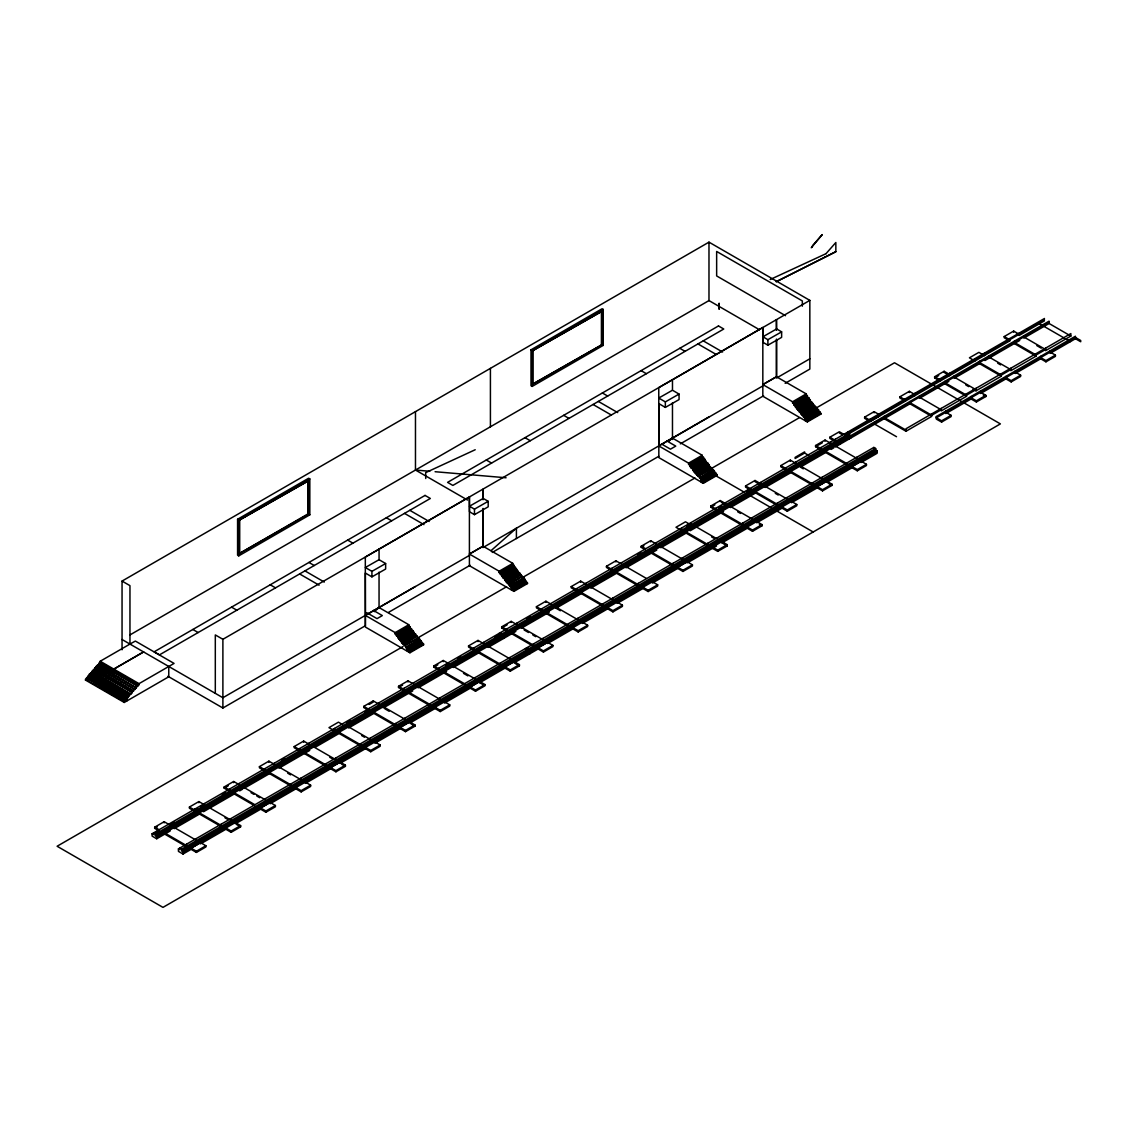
<?xml version="1.0" encoding="UTF-8"?>
<svg xmlns="http://www.w3.org/2000/svg" width="1142" height="1142" viewBox="0 0 1142 1142"><rect width="100%" height="100%" fill="white"/><g stroke="black" fill="none" stroke-linecap="round" stroke-linejoin="round"><path stroke-width="1.5" d="M812.105 247.343L812.59 245.63M826.051 253.624L835.844 242.504L835.844 251.711L825.152 257.093L835.816 251.683M812.647 245.559L822.211 234.624L811.234 247.785M491.017 550.687L516.312 528.261M374.291 611.669L379.016 607.573L469.405 555.412M668.898 441.183L672.438 438.114L702.23 455.273L702.187 456.657L688.597 464.423L688.597 463.138L658.848 445.965L658.763 403.554L665.343 407.408L679.062 399.586L679.062 394.076L672.481 390.221L672.481 379.772L762.827 327.511L762.913 342.272L767.895 345.184L781.628 337.361L781.628 331.851L776.646 328.939L762.913 336.762L762.913 342.272M167.888 676.25L222.89 708.011L365.326 625.773L365.326 557.068L469.405 496.984L469.49 511.744L474.472 514.657L488.191 506.834L488.191 501.324L483.223 498.412L469.49 506.234L474.472 509.146L474.472 514.657M672.481 438.2L762.827 385.939M122.051 649.784L122.051 581.078L708.982 242.147L809.835 300.375L809.835 369.08L785.168 383.327M237.579 519.267L308.654 478.227L309.825 478.912L309.825 514.828L238.749 555.868L237.579 555.198L237.579 519.267L238.749 519.953L309.825 478.912M531.001 349.809L602.077 308.768L603.247 309.439L603.247 345.369L532.172 386.41L531.001 385.725L531.001 349.809L532.172 350.48L603.247 309.439M308.497 480.782L239.206 520.195L308.497 480.782L308.497 514.2L239.206 553.627L307.997 513.914L309.825 514.828M601.92 311.309L532.629 350.737L601.92 311.309L601.92 344.741L532.629 384.169L601.92 344.741M129.774 635.038L708.982 300.574L708.982 242.147M100.211 661.247L139.024 683.658L139.024 684.729L100.211 662.317L100.211 661.247L129.96 644.074L129.96 585.646L122.051 581.078M98.826 663.117L137.654 685.528L137.654 686.385L98.826 663.973L100.211 662.317M97.455 664.758L136.283 687.912L97.455 665.5L98.826 663.973M96.085 666.3L134.899 689.454L96.085 667.042L97.455 665.5M94.715 667.842L133.528 691.067L94.715 668.655L96.085 667.042M93.344 669.44L132.158 691.852L132.158 692.737L93.344 670.325L94.715 668.655M91.974 671.125L130.788 694.279L91.974 671.881L93.344 670.325M90.603 672.667L129.417 695.692L90.603 673.28L91.974 671.881M89.233 674.08L128.047 696.492L128.047 697.534L89.233 675.122L90.603 673.28M89.233 675.122L87.92 675.878L126.748 698.29L128.047 697.534M86.564 677.691L87.905 676.906L126.748 699.304L125.377 700.089L86.564 677.691L125.377 700.917L125.377 700.089M168.773 666.485L168.773 676.763L124.264 702.458L85.45 680.047L86.564 678.505M85.45 680.047L86.778 679.276M111.102 672.638L113.8 669.098L143.549 651.925M113.843 669.126L143.592 651.939M139.024 683.658L174.069 663.416L135.37 641.076L130.074 643.96M137.654 685.528L139.024 684.729M136.283 687.17L137.654 686.385M134.899 688.697L136.283 687.912M133.528 690.253L134.899 689.454M222.89 708.011L222.89 639.306L809.835 300.375M132.158 691.852L133.528 691.067M130.788 693.537L132.158 692.737M129.417 695.078L130.788 694.279M128.047 696.492L129.417 695.692M85.45 679.147L124.264 701.559L125.377 700.917M469.405 554.041L482.995 546.19L512.801 563.349L512.758 564.733L499.154 572.499L499.154 571.228L469.405 554.041L483.123 546.219L483.123 509.161M792.577 401.756L792.577 403.04L806.181 395.189L806.181 393.904L792.577 401.756L762.827 384.583L776.417 376.732L806.223 393.89L807.551 397.173L793.947 405.025L793.947 403.825L807.551 395.974M809.835 358.802L776.46 378.073L776.46 339.117M388.451 612.426L470.161 565.247M492.273 552.428L658.763 456.315M680.332 443.853L763.584 395.789M499.154 571.228L512.758 563.377M395.175 632.611L408.765 624.76L408.765 626.116L395.175 633.881L395.175 632.611L365.426 615.424L365.326 573.027L371.921 576.867L385.639 569.044L385.639 563.534L379.058 559.694L379.058 549.245M688.597 463.138L702.187 455.287M512.758 565.804L515.542 567.403L515.499 568.445L501.895 576.296L501.895 575.283L515.499 567.431M500.524 573.298L514.128 565.447L514.128 566.632L500.524 574.483L499.154 572.499M702.187 456.657L703.6 457.342L703.572 458.556L689.968 466.407L689.968 465.208L703.572 457.357M408.765 627.186L411.548 628.785L411.52 629.827L397.916 637.679L397.916 636.665L411.52 628.814M396.545 634.681L410.135 626.83L410.135 628.014L396.545 635.866L395.175 633.881M793.947 405.025L795.332 405.81L808.921 397.973M795.332 405.81L795.332 406.823L808.921 398.986L808.964 397.944L806.181 396.345M691.338 467.192L704.942 459.341L704.942 460.354L691.338 468.206L689.968 466.407M503.279 577.081L516.869 569.23L516.912 570.243L503.279 578.109L501.895 576.296M796.702 407.623L810.292 399.771L810.292 400.799L796.702 408.65L795.332 406.823M399.286 638.464L412.89 630.612L412.89 631.64L399.286 639.491L397.916 637.679M691.338 468.206L692.709 469.005L706.313 461.154M692.709 469.005L692.709 470.033L706.313 462.182L704.942 460.354M503.279 578.109L504.65 578.908L518.24 571.057M798.072 409.436L811.662 401.584L811.662 402.555L798.072 410.406L796.702 408.65M504.65 578.908L504.65 579.865L518.24 572.014L515.499 568.445M400.656 640.291L414.26 632.44L414.26 633.396L400.656 641.247L399.286 639.491M694.079 470.818L707.683 462.967L707.683 463.938L694.079 471.789L692.709 470.033M506.02 580.664L519.61 572.813L519.61 573.812L506.02 581.663L504.65 579.865M798.072 410.406L799.443 411.191L813.033 403.34M799.443 411.191L799.443 412.205L813.033 404.354L810.292 400.799M695.464 472.574L709.054 464.723L709.054 465.736L695.464 473.587L694.079 471.789M402.027 642.032L415.631 634.195L414.26 633.396L415.674 634.167L415.631 635.195L402.027 643.046L400.656 641.247M507.391 582.463L520.98 574.612L507.391 583.205L506.02 581.663M799.443 412.205L800.813 412.99L814.403 405.139M800.813 412.99L800.813 413.747L814.403 405.895L813.033 404.354M403.412 643.845L417.001 635.994L403.412 644.588L402.027 643.046M695.464 473.587L696.834 474.373L710.424 466.521M696.834 474.373L696.834 475.129L710.424 467.278L709.054 465.736M802.184 414.532L815.788 406.68L814.446 405.867L815.788 407.309L802.184 415.146L800.813 413.747M508.761 584.005L522.351 576.153L508.761 584.618L507.391 583.205M696.834 475.129L698.205 475.914L711.794 468.063L710.467 467.249M403.055 646.515L57.1 846.251L162.978 907.376L1000.392 423.896L894.514 362.771L816.259 407.951M403.412 644.588L404.782 645.387L506.534 586.774M521.965 577.852L694.95 477.984M710.367 469.091L799.371 417.701M404.782 645.387L418.372 638.15L417.001 636.736M698.205 475.914L711.794 468.677L710.424 467.278M803.554 415.945L817.158 408.094L817.158 409.15L803.554 416.987L802.184 415.146M510.131 585.403L523.735 577.567L523.735 578.609L510.131 586.46L508.761 584.618M698.205 476.528L699.575 477.327L713.165 469.476L714.478 471.275L714.507 474.03M404.782 646.001L406.152 646.786L419.742 638.935M406.152 646.786L406.152 647.842L419.742 639.991L418.372 637.536M699.575 478.37L713.165 470.518L714.507 471.246L700.874 479.126L699.575 477.327M815.788 407.309L818.5 409.878L804.853 417.744L803.554 416.987M510.131 586.46L511.43 587.216L525.049 579.365L525.063 582.12M819.828 411.705L806.209 419.542L804.853 418.771L818.486 410.92L818.5 409.878L804.853 417.744L804.896 420.499M804.853 418.771L818.471 410.92L819.842 411.677L806.209 420.37L806.209 419.542M525.049 580.379L511.473 588.244L512.787 589.015L526.405 581.164L526.419 581.963M407.451 648.585L421.07 640.748L421.07 641.761L407.48 649.627L406.152 647.842M714.478 471.275L700.874 479.126L700.903 481.881M512.787 589.015L512.787 589.829L526.405 581.977L527.518 583.533M702.23 480.925L715.848 473.073L714.507 472.274L700.903 480.154L703.358 482.395L716.962 474.544L716.962 475.443M407.451 649.612L408.807 650.398L422.426 642.546L421.084 641.747M514.1 589.743L524.678 583.633M806.009 421.141L819.828 413.418M514.3 589.872L524.892 583.762M512.787 589.829L513.914 590.485L527.518 582.62M702.23 481.753L715.848 473.901L716.99 474.53M806.209 420.37L807.337 421.013L820.941 413.161L820.97 414.046L807.337 421.926L762.827 396.231L762.827 327.511M408.807 650.398L408.807 651.211L422.426 643.36L423.568 643.988L423.539 644.916L409.935 652.767L365.426 627.072L365.426 615.424M702.03 482.524L711.095 477.299M408.593 651.996L422.197 644.145L423.568 644.902M469.405 496.984L469.405 565.69L513.914 591.385L527.547 583.519L526.191 582.763M702.23 482.652L705.256 480.91M708.283 479.169L715.848 474.801M408.807 652.125L416.373 647.757M419.399 646.015L422.426 644.274M408.807 651.211L409.935 651.868L423.539 644.002M672.481 379.772L658.763 387.595L658.848 457.599L703.358 483.309L716.99 475.429M193.526 810.606L189.401 808.222L189.401 807.051L198.879 801.57L204.389 804.753L204.389 803.568M228.272 790.492L224.175 788.137L224.175 786.952L233.667 781.485L239.121 784.625L239.163 783.498M263.545 770.179L259.42 767.795L259.42 766.639L268.898 761.157L274.408 764.341M298.319 750.094L294.193 747.71L294.193 746.568L303.672 741.087L309.182 744.27L309.182 743.071M367.881 709.939L363.756 707.555L363.756 706.384L373.234 700.903L378.744 704.086L378.744 702.901M402.669 689.854L398.529 687.47L398.529 686.299L408.022 680.832L412.148 683.216M437.9 669.512L433.774 667.128L433.774 665.957L443.253 660.476L448.763 663.659L446.051 665.229M472.674 649.441L468.548 647.057L468.548 645.887L478.027 640.405L483.537 643.588L483.537 642.404M540.551 610.242L536.426 607.858L536.426 606.688L545.905 601.22L551.415 604.404M575.297 590.143L571.2 587.787L571.2 586.603L580.678 581.135L586.132 584.276M610.57 569.829L606.445 567.446L606.445 566.275L615.923 560.808L620.049 563.192M645.344 549.745L641.219 547.361L641.219 546.204L650.697 540.737L656.207 543.92M714.906 509.589L710.781 507.205L710.781 506.02L720.259 500.553L725.77 503.722M749.68 489.504L745.555 487.12L745.555 485.95L755.033 480.468L760.543 483.651L760.543 482.466M784.925 469.162L780.8 466.778L780.8 465.608L790.278 460.126L795.774 463.309L795.774 462.125M819.699 449.077L815.574 446.693L815.574 445.523L825.052 440.055L830.562 443.224L830.562 442.054M833.974 440.783L829.849 438.4L829.849 437.229L839.327 431.762L844.837 434.931L1044.487 319.66M879.611 413.675L879.611 416.016L870.076 421.469L864.622 418.315L864.622 417.144L874.115 411.662L879.568 414.817M905.363 398.801L905.363 401.156L899.867 397.973L899.867 396.816L909.346 391.335L914.856 394.518M938.767 380.286L934.641 377.902L934.641 376.746L944.12 371.278L948.245 373.662M1009.714 338.56L1009.714 340.916L1004.203 337.732L1004.203 336.562L1013.682 331.08L1019.192 334.263M158.767 830.691L154.684 828.321L154.684 827.179L164.162 821.712L169.616 824.867M507.148 631.112L501.695 627.972L501.695 626.83L511.188 621.362L515.27 623.718M934.641 377.902L938.71 375.547M154.684 828.321L157.382 826.765M224.175 788.137L228.243 785.796M369.18 704.428L373.234 702.073L373.234 700.903M398.529 687.47L402.598 685.129M433.774 667.128L437.829 664.787M501.695 627.972L507.119 624.845M641.219 547.361L643.931 545.79M710.781 507.205L714.849 504.85M804.61 453.031L795.132 458.499L795.132 457.371L804.61 451.889L804.61 453.031L808.693 455.387M815.574 446.693L822.34 442.782M185.047 845.865L164.748 834.131L156.711 838.77L152.1 836.101L152.1 833.76L1044.487 318.475M154.784 833.389L158.795 831.076M171.1 823.967L174.084 822.24M189.401 807.051L194.911 810.235L197.623 808.65M200.321 807.094L204.389 804.739M222.376 794.361L225.302 792.676M281.846 760.03L284.815 758.317M346.94 722.443L349.923 720.73M364.798 712.137L367.781 710.41M457.685 658.506L460.669 656.793M494.871 637.036L499.125 634.581L499.125 633.396M527.047 618.45L530.031 616.737M637.793 554.512L640.776 552.799M686.927 526.148L690.981 523.807L690.996 522.636M718.989 507.633L721.701 506.077M746.597 491.702L749.58 489.975M155.355 834.045L849.405 433.346L849.405 434.931L155.355 835.644L155.355 834.045L153.528 832.989L153.528 834.588L152.1 833.76M849.305 433.517L1009.714 340.916M1016.437 333.849L1019.192 335.434L1044.487 320.831M155.355 835.644L156.711 836.415L850.761 435.716L850.761 438.057M156.711 837.6L1049.098 322.315M166.09 833.346L170.158 831.005M219.835 825.78L199.522 814.06L174.226 828.664L174.226 826.308M203.576 811.705L234.296 793.976L254.609 805.71M239.706 790.849L242.418 789.279M289.84 785.368L269.526 773.634L243.774 788.508L243.774 786.153M309.725 750.422L279.019 768.166L279.005 765.811M315.278 747.225L339.088 733.478L359.402 745.198M394.19 725.113L373.877 713.393L348.581 727.996L348.581 725.641M384.84 707.055L412.719 690.967M446.593 671.41L418.129 687.841L418.129 685.486M498.968 664.615L478.669 652.896L453.36 667.499L453.36 665.144M515.827 631.426L488.148 647.414L488.134 645.059M549.245 612.141L521.252 628.3L521.252 625.959M556.011 605.874L556.026 608.229L581.321 593.626L603.076 606.188M636.865 585.004L616.552 573.284L590.799 588.144L590.785 585.789M652.682 552.414L656.75 550.073M706.427 544.848L686.114 533.128L660.818 547.732L660.804 545.376M690.168 530.773L723.6 511.473M775.989 504.693L755.676 492.959L730.38 507.562L730.366 505.207M811.22 484.336L790.906 472.617L765.154 487.491L765.14 485.136M845.994 464.266L825.68 452.532L800.385 467.135L803.297 468.82M831.091 449.406L833.803 447.835M930.287 415.545L909.974 403.811L835.173 447.064L835.159 444.709M948.816 381.385L919.453 398.344L919.453 395.988M999.85 375.375L979.536 363.656L954.241 378.259L954.227 375.904M984.946 360.529L1019.735 340.444M884.222 416.33L884.222 418.686L905.991 431.248L905.991 428.75L1070.853 333.564L1070.853 336.062L1049.098 323.5L1023.803 338.103L1023.789 335.748M205.903 845.765L196.41 851.233L191.114 848.178L200.592 842.696L205.903 845.765L205.903 846.95L196.41 852.417L191.114 849.362L183.034 854.03L178.423 851.361L178.423 848.877L873.816 447.421L875.643 448.478L875.643 450.005L181.607 850.704L181.607 849.177L875.643 448.478M905.991 431.248L931.744 416.373L931.744 413.889M966.517 393.804L966.517 396.303L941.222 410.906L941.222 408.408M973.098 389.151L975.996 390.821L1001.291 376.218L1001.291 373.734M1036.079 353.649L1036.079 356.133L1010.784 370.736L1010.784 368.252M1070.853 336.062L1045.558 350.665L1045.558 348.167M181.607 850.704L183.034 851.532L877.127 450.805L877.127 453.288L861.482 462.324L861.482 459.826M936.297 416.573L1075.464 336.219L1075.421 338.746L1050.169 353.321L1050.169 350.837M183.034 852.774L877.127 452.046M936.297 417.829L1075.464 337.475L1080.717 340.502L1080.717 341.758L1075.464 338.717M345.412 765.154L340.159 762.128L330.666 767.595L335.934 770.636L345.412 765.154L345.412 766.339L335.934 771.806L330.666 768.78L305.385 783.383L305.385 780.9M202.077 843.024L225.888 829.278L231.141 832.318L240.619 826.837L240.619 825.595L235.366 822.568M260.661 806.709L260.619 809.235L235.366 823.81L235.366 821.312M374.933 741.986L380.186 745.012L380.186 746.254L370.722 751.736L365.454 748.709L340.159 763.313L340.159 760.815L340.116 762.157M400.242 726.126L400.2 728.653L374.947 743.228L374.947 740.73M435.016 706.042L434.974 708.568L409.721 723.143L409.721 720.659M470.247 685.7L470.204 688.226L444.509 703.072L444.509 700.574M483.68 685L479.74 682.73L505.021 668.113L505.021 665.629L504.978 668.141L510.288 671.153L519.424 665.872L519.424 664.644L514.143 661.632L505.021 666.885L510.288 669.926L519.424 664.644M552.914 645.401L543.435 650.883L538.139 647.814L547.618 642.346L552.914 645.401L552.914 646.586L543.435 652.068L538.139 648.999L514.086 662.888L514.086 660.39M642.917 586.003L642.875 588.53L617.165 603.376L617.165 600.878M677.691 565.932L677.649 568.459L652.41 583.034L652.41 580.536M688.669 562.092L716.534 546.004M721.972 542.864L747.253 528.261L752.521 531.301L761.999 525.82L761.999 524.592L756.746 521.551L756.689 520.324L756.746 522.793L782.042 508.176L787.295 511.216L796.773 505.749L796.773 504.493L791.52 501.466L791.52 500.225M791.52 502.708L817.272 487.834L817.272 485.35M945.833 413.561L971.114 398.958L971.114 396.46L971.071 398.986L976.381 401.998L985.86 396.517L985.86 395.332L980.607 392.306M1015.381 373.405L1015.395 370.907L1015.338 373.434L1040.69 358.788L1040.69 356.304M936.354 417.801L941.608 420.827L951.086 415.345L951.086 416.602L941.608 422.069L936.297 419.071L936.34 416.545M1005.916 377.631L1011.17 380.657L1020.634 375.19L1020.634 376.446L1011.17 381.913L1005.902 378.887L980.607 393.49L980.607 390.992M1040.69 357.56L1045.944 360.601L1055.422 355.119L1055.422 356.361L1045.944 361.828L1040.69 358.788M225.888 828.036L231.141 831.062L240.619 825.595M265.915 810.991L275.408 805.51L270.154 802.483L260.619 807.979L265.915 810.991L265.915 812.233L260.661 809.193M295.906 787.609L301.16 790.649L310.638 785.168L310.638 786.424L301.16 791.891L295.892 788.851L295.849 786.395L295.892 788.851L270.154 803.725L270.154 801.241M365.469 747.453L370.722 750.48L380.186 745.012M414.974 724.942L409.721 721.915L400.242 727.383L405.496 730.423L414.974 724.942L414.974 726.169L405.496 731.651L400.242 728.61M435.016 707.298L440.27 710.324L449.748 704.857L449.748 706.099L440.27 711.566L435.016 708.54M484.993 684.572L479.74 681.531L470.247 687.013L475.515 690.039L484.993 684.572L484.993 685.757L475.515 691.224L470.247 688.198M572.913 627.686L578.166 630.712L587.645 625.231L587.645 626.487L578.166 631.954L572.899 628.928L547.618 643.531L547.618 641.033M607.687 607.601L612.94 610.627L622.419 605.16L622.419 606.402L612.94 611.884L607.687 608.843L582.391 623.446L582.391 620.962M642.932 587.259L648.171 590.286L657.664 584.818L657.664 586.06L648.171 591.542L642.917 588.501M692.437 564.805L687.184 561.764L677.691 567.231L682.959 570.272L692.437 564.805L692.437 565.989L682.959 571.457L677.691 568.416M717.79 551.4L712.48 548.346L712.494 547.089L717.747 550.13L727.211 544.663L727.211 545.905M747.253 527.019L752.521 530.059L761.999 524.592M782.042 506.934L787.295 509.974L796.773 504.493M832.018 484.208L826.765 481.182L817.272 486.649L822.526 489.69L832.018 484.208L832.018 485.393L822.526 490.874L817.272 487.834M866.45 464.294L861.168 461.282L852.046 466.536L857.314 469.576L866.45 464.294L866.45 465.522L857.314 470.79L852.046 467.763L826.765 482.367L826.765 479.883M971.114 397.773L976.381 400.813L985.86 395.332M265.915 812.233L275.408 806.766L275.408 805.51M672.481 390.221L658.763 398.044L665.343 401.898L665.343 407.408M379.058 559.694L365.326 567.517L371.921 571.357L371.921 576.867M762.913 336.762L767.895 339.674L781.628 331.851M474.472 509.146L488.191 501.324M665.343 401.898L679.062 394.076M371.921 571.357L385.639 563.534M762.827 384.583L776.546 376.76L776.546 339.702M658.763 445.908L672.481 438.085M365.326 615.381L379.058 607.558L408.807 624.731M776.289 281.674L824.838 257.221M776.332 281.703L824.881 257.236M770.193 279.505L826.094 253.652M475.215 449.734L425.68 472.631L425.723 478.512M415.56 470.047L429.763 471.261M435.088 471.717L506.077 477.77M511.43 589.957L511.43 587.216M407.451 651.34L407.48 649.627M515.456 663.616L519.424 665.872M1039.448 323.743L1042.518 325.513M1044.059 326.412L1064.373 338.132M1065.814 338.974L1070.425 341.629M1050.169 352.093L1055.422 355.119M1023.803 336.947L1045.558 349.509L1036.079 354.991L1014.324 342.414M1036.865 345.641L1041.218 348.153M1004.203 336.562L1009.714 339.731M1036.079 356.133L1014.324 343.571L1014.31 341.215M1015.381 372.164L1020.634 375.19M989.015 357.046L1010.784 369.608L1001.306 375.076L979.536 362.514M983.048 354.734L978.894 352.35L969.415 357.817L974.94 360.986L974.94 358.645M997.723 363.213L1000.635 364.883M954.241 377.131L975.996 389.707L966.517 395.175L944.762 382.613M965.846 384.968L968.744 386.638M983.233 395.004L985.86 396.517M934.641 376.746L940.152 379.929M966.517 396.303L944.762 383.741L944.748 381.385M785.51 315.692L716.648 275.936L716.648 251.454L802.341 300.931L802.341 306.17M919.453 397.202L941.222 409.764L931.744 415.231L909.974 402.669M945.833 412.319L951.086 415.345M899.867 396.816L905.363 400M708.982 300.574L759.416 329.695M884.222 417.544L905.991 430.106M864.622 417.144L870.076 420.285M896.513 436.715L874.743 424.153L874.729 421.798M808.921 398.986L810.335 399.743M703.244 340.858L722.601 352.036M817.158 409.15L818.457 409.892M819.828 412.519L820.97 414.046M697.948 343.928L715.906 354.291M849.405 433.346L847.578 432.29L847.578 433.874M877.127 450.805L873.816 448.949L873.816 447.421M849.405 434.931L850.761 435.716M792.577 403.04L793.947 403.825M839.327 432.918L842.082 434.517M679.761 348.296L685.086 351.351M829.849 437.229L835.359 440.412L835.359 439.227M835.173 445.894L856.928 458.456L856.928 457.143M815.574 445.523L821.069 448.706L821.069 447.521M825.68 451.375L847.45 463.938M602.077 344.684L603.247 345.369M641.076 370.636L646.372 373.691M800.385 465.993L822.154 478.555L822.154 477.213M828.078 483.123L832.018 485.393M780.8 465.608L786.296 468.777M790.906 471.475L812.676 484.037L812.676 482.695M765.154 486.335L786.924 498.911L786.924 497.555M602.362 392.976L607.672 396.046M759.173 484.022L755.033 481.638L755.033 480.468M775.304 493.344L778.216 495.028M703.572 458.556L704.985 459.327M706.356 462.153L709.096 464.694M706.313 462.182L707.683 462.967M745.555 485.95L751.065 489.119M755.676 491.817L777.431 504.379L777.431 503.037M598.365 401.427L617.708 412.59M666.828 440.955L675.764 446.108L670.454 449.163L661.575 444.038M711.794 468.677L713.165 470.518M593.055 404.482L611.027 414.86M716.234 476.014L744.527 492.345M750.622 495.871L770.936 507.605M777.003 511.102L813.175 531.986M688.597 464.423L689.968 465.208M730.38 506.406L752.135 518.982M721.644 502.523L724.385 504.107M737.632 511.759L740.53 513.429M759.373 524.306L761.999 525.82M563.663 415.331L568.973 418.4M710.781 506.02L714.906 508.404M720.902 511.887L742.657 524.449L742.657 523.107M741.201 524.763L720.902 513.043L720.888 510.688M715.906 538.239L695.592 526.505L695.606 525.291M721.958 541.622L727.211 544.663M690.996 524.977L685.471 521.808L675.993 527.276L680.104 529.645M711.552 536.868L714.464 538.539M723.271 543.635L727.268 545.933L717.747 551.372L717.747 550.13M524.963 437.686L530.288 440.726M686.114 531.972L707.883 544.534L707.883 543.192M660.818 546.604L682.573 559.166L682.573 557.796M641.219 546.204L645.344 548.588M651.325 552.071L673.095 564.648L673.095 563.277M671.639 564.933L651.325 553.199L651.325 550.844L651.325 553.199L626.03 567.802L626.03 565.447M486.278 460.012L491.574 463.067M652.41 581.792L657.664 584.818M626.03 566.66L646.343 578.394M606.445 566.275L611.941 569.458L611.941 568.273M616.552 572.142L638.321 584.704L638.321 583.348M467.506 500.039L415.474 470.033L415.474 411.605M617.165 602.134L622.419 605.16M590.799 587.002L611.113 598.736M571.2 586.603L576.653 589.757L576.71 588.615M581.321 592.484L603.076 605.046L603.076 603.69M512.758 564.648L514.171 565.418M518.24 572.014L519.653 572.784M409.821 510.331L429.164 521.494M519.61 573.812L521.023 574.583M520.98 575.354L522.394 576.739M522.351 576.767L523.764 577.538M523.735 578.609L525.077 579.337M525.077 580.364L526.405 581.977M404.511 513.386L423.967 524.621M500.524 574.483L501.895 575.283M556.026 607.116L577.781 619.678L577.781 618.293M582.391 622.204L587.645 625.231M556.026 608.229L560.379 610.742M386.339 517.754L391.649 520.809M536.426 606.688L541.936 609.871M546.547 612.583L568.302 625.145M566.86 625.431L546.547 613.697L546.533 611.341M521.252 627.172L543.007 639.734L543.007 638.378M524.149 629.984L528.503 632.497M532.857 635.009L535.755 636.679M501.695 626.83L507.148 629.984M511.759 632.639L532.072 644.373M532.072 645.501L511.759 633.781L511.759 631.426M347.653 540.095L352.949 543.164M526.79 649.298L526.79 647.771L528.618 648.827L528.618 650.355L530.102 651.154L530.059 653.667M500.553 632.639L503.736 636.065L503.736 638.421M526.79 647.771L528.618 648.827M525.448 648.513L526.847 649.27M488.148 646.258L508.461 657.978M468.548 645.887L474.058 649.056L474.058 647.885M478.669 651.725L500.424 664.287L500.424 662.96M308.94 562.449L314.25 565.518M408.765 626.03L410.178 626.801M411.52 629.827L412.933 630.598M412.89 631.64L414.303 632.411M304.928 570.886L324.285 582.063M373.405 610.413L382.327 615.581L377.031 618.636L366.668 612.654M415.631 635.195L417.044 635.966M419.742 639.991L421.084 640.719M299.632 573.955L319.089 585.175M453.36 666.343L475.129 678.919L475.129 677.577M463.524 673.366L467.877 675.878M396.545 635.866L397.916 636.665M433.774 665.957L439.27 669.141L439.27 667.956M443.881 671.824L465.65 684.386M464.194 684.7L443.881 672.966L443.881 670.611M270.24 584.804L275.536 587.859M444.509 701.816L449.748 704.857M418.129 686.699L439.898 699.261L439.898 697.919M398.529 686.299L404.04 689.482L404.04 688.298M408.65 692.166L430.42 704.742M428.964 705.042L408.65 693.308L408.636 690.953M231.54 607.144L236.851 610.199M383.355 706.77L403.668 718.489M384.811 708.754L389.151 711.266M411.034 723.9L414.974 726.169M363.756 706.384L369.266 709.553L369.266 708.383M373.877 712.237L395.632 724.799L395.632 723.471M222.89 639.306L215.31 634.923L215.31 693.351M192.855 629.485L198.151 632.54M348.567 726.854L370.336 739.431L370.336 738.075M342.6 724.556L338.446 722.158L328.967 727.64L333.079 729.995M361.629 735.548L364.541 737.218M339.103 732.336L360.858 744.898M329.752 757.289L332.65 758.973M341.472 764.069L345.412 766.339M122.051 639.506L222.89 697.733L415.345 586.503M294.193 746.568L299.704 749.737L299.704 748.538M304.314 752.435L324.613 764.155M324.613 765.283L304.314 753.549L304.3 751.193M279.019 767.024L300.774 779.586L300.774 778.23M305.385 782.142L310.638 785.168M287.713 773.191L290.625 774.861M259.42 766.639L264.915 769.808M269.526 772.492L291.296 785.054L291.296 783.712M243.774 787.366L265.544 799.928M251.026 792.691L253.938 794.361M256.836 796.045L259.734 797.716M224.175 786.952L229.628 790.107L229.685 788.965M234.296 792.833L254.609 804.568M224.96 817.8L227.858 819.471M236.68 824.567L240.619 826.837M199.522 812.933L221.277 825.509L221.277 824.124M174.226 827.522L195.981 840.084L195.981 838.728M154.684 827.179L158.767 829.549M164.748 832.989L186.503 845.565L186.503 844.209M181.607 849.177L179.779 848.121L179.779 849.648L178.423 848.877M776.517 329.481L776.46 319.646L776.46 330.266M483.095 498.94L483.037 489.104L483.037 499.725M1049.098 323.5L1049.084 321.145L839.955 441.883L839.97 444.238M1045.944 360.601L1045.944 361.828M1019.192 333.093L1019.192 335.434M1013.682 331.08L1013.682 332.265M1011.17 380.657L1011.17 381.913M1005.902 376.389L1005.859 378.916M1001.306 373.72L1001.306 376.218M989.029 355.833L989.015 358.188M980.55 391.021L980.564 392.334M979.522 361.3L979.536 363.656M976.381 400.813L976.381 401.998M975.996 388.337L975.996 390.821M949.63 373.248L949.63 375.604L944.12 372.42L944.12 371.278M945.833 411.077L945.776 412.348M941.608 420.827L941.608 422.069M940.152 378.73L940.152 381.071M914.856 393.333L914.856 395.674M909.974 401.456L909.974 403.811M909.346 391.335L909.346 392.505M874.115 411.662L874.115 412.847M870.133 419.143L870.133 421.498M861.097 460.04L861.111 462.539M857.314 469.576L857.314 470.79M852.046 465.265L852.003 467.792M849.434 436.401L849.448 438.756M844.837 433.746L844.837 434.931M825.68 450.176L825.68 452.532M825.052 440.055L825.052 441.226M822.526 489.69L822.526 490.874M807.337 421.013L807.337 421.926M800.385 464.794L800.385 465.965M790.906 470.261L790.906 472.617M790.278 460.126L790.278 461.297M787.295 509.974L787.295 511.216M782.042 505.692L781.999 508.219M767.895 339.674L767.895 345.184M755.661 490.603L755.676 492.959M752.521 530.059L752.521 531.301M721.972 540.38L721.915 542.907M720.259 500.553L720.259 501.723M717.347 537.725L717.347 539.067M716.291 508.019L716.291 509.204M715.863 473.059L715.848 473.901M712.48 545.847L712.437 548.374M708.768 417.03L482.995 547.56L483.023 508.433M703.358 482.395L703.358 483.309M687.184 560.465L687.184 562.949M686.099 530.773L686.114 533.128M682.959 570.272L682.959 571.457M681.503 528.104L681.503 529.288M672.467 402.698L672.481 439.456M650.697 540.737L650.697 541.893M648.171 590.286L648.171 591.542M621.419 562.792L621.419 563.962M616.552 570.929L616.552 573.284M615.923 560.808L615.923 561.964M612.94 610.627L612.94 611.884M612.569 598.222L612.569 599.579M607.687 606.345L607.644 608.872M601.42 311.024L601.42 344.441M586.189 583.134L586.189 584.304M581.307 591.27L581.321 593.626M580.678 581.135L580.678 582.306M578.166 630.712L578.166 631.954M572.899 626.43L572.856 628.957M545.905 601.22L545.905 602.391M543.435 650.883L543.435 652.068M538.139 646.515L538.139 648.999M533.528 643.845L533.528 645.201M533.128 351.022L533.128 384.454M532.172 350.48L532.172 386.41M516.641 623.289L516.641 624.474M516.412 528.275L516.412 538.553M514.457 660.176L514.471 662.674M513.914 590.485L513.914 591.385M511.188 621.362L511.188 622.49M510.288 669.926L510.288 671.153M509.903 657.492L509.903 658.82M507.148 628.771L507.148 629.941M504.636 665.843L504.593 668.37M490.418 368.395L490.418 426.822M479.74 680.232L479.74 682.73M478.655 650.54L478.669 652.896M478.027 640.405L478.027 641.576M475.515 690.039L475.515 691.224M443.253 660.476L443.253 661.661M440.27 710.324L440.27 711.566M422.44 642.518L422.426 643.36M413.518 682.83L413.518 684.001M409.935 651.868L409.935 652.767M408.022 680.832L408.022 682.002M405.496 730.423L405.496 731.651M405.11 717.99L405.11 719.332M383.341 705.556L383.355 707.926M379.044 572.156L379.058 607.672M373.862 711.038L373.877 713.393M370.722 750.48L370.722 751.736M365.454 746.211L365.411 748.738M339.074 731.123L339.088 733.478M335.934 770.636L335.934 771.806M335.548 758.16L335.548 759.516L313.793 746.954L313.793 745.726M334.492 728.453L334.478 729.638M330.666 766.282L330.623 768.809M326.07 763.627L326.07 764.997M307.997 480.482L307.997 513.914M303.672 741.087L303.672 742.243M301.16 790.649L301.16 791.891M274.408 763.142L274.408 764.326M269.526 771.278L269.526 773.634M268.898 761.157L268.898 762.314M239.706 520.495L239.706 553.913M238.749 519.953L238.749 555.868M234.281 791.62L234.296 793.976M233.667 781.485L233.667 782.67M231.141 831.062L231.141 832.318M230.77 818.657L230.77 820.027L209 807.465L209 806.223M225.888 826.779L225.845 829.306M200.592 841.397L200.592 843.881M199.507 811.705L199.522 814.06M198.879 801.57L198.879 802.74M196.41 851.233L196.41 852.417M194.911 809.05L194.911 810.22M191.114 846.864L191.114 849.362M183.034 851.532L183.034 854.03M164.748 831.79L164.748 834.131M164.162 821.712L164.162 822.854M156.711 836.415L156.711 838.77M126.748 698.29L126.748 701.031M124.264 701.559L124.264 702.458M112.473 670.982L106.934 678.177M106.977 677.32L101.524 683.73L101.567 686.499M87.905 676.906L87.905 678.633M425.052 495.414L154.141 651.825L159.452 654.88L430.348 498.469L425.052 495.414M718.475 325.955L447.578 482.367L452.874 485.421L723.771 329.01L718.475 325.955M984.418 355.519L984.418 353.163L984.404 355.519M851.661 467.977L851.661 465.493L851.618 468.02M747.211 528.289L747.253 525.763L747.211 528.289M719.146 309.054L719.146 303.187L719.103 309.025"/></g></svg>
